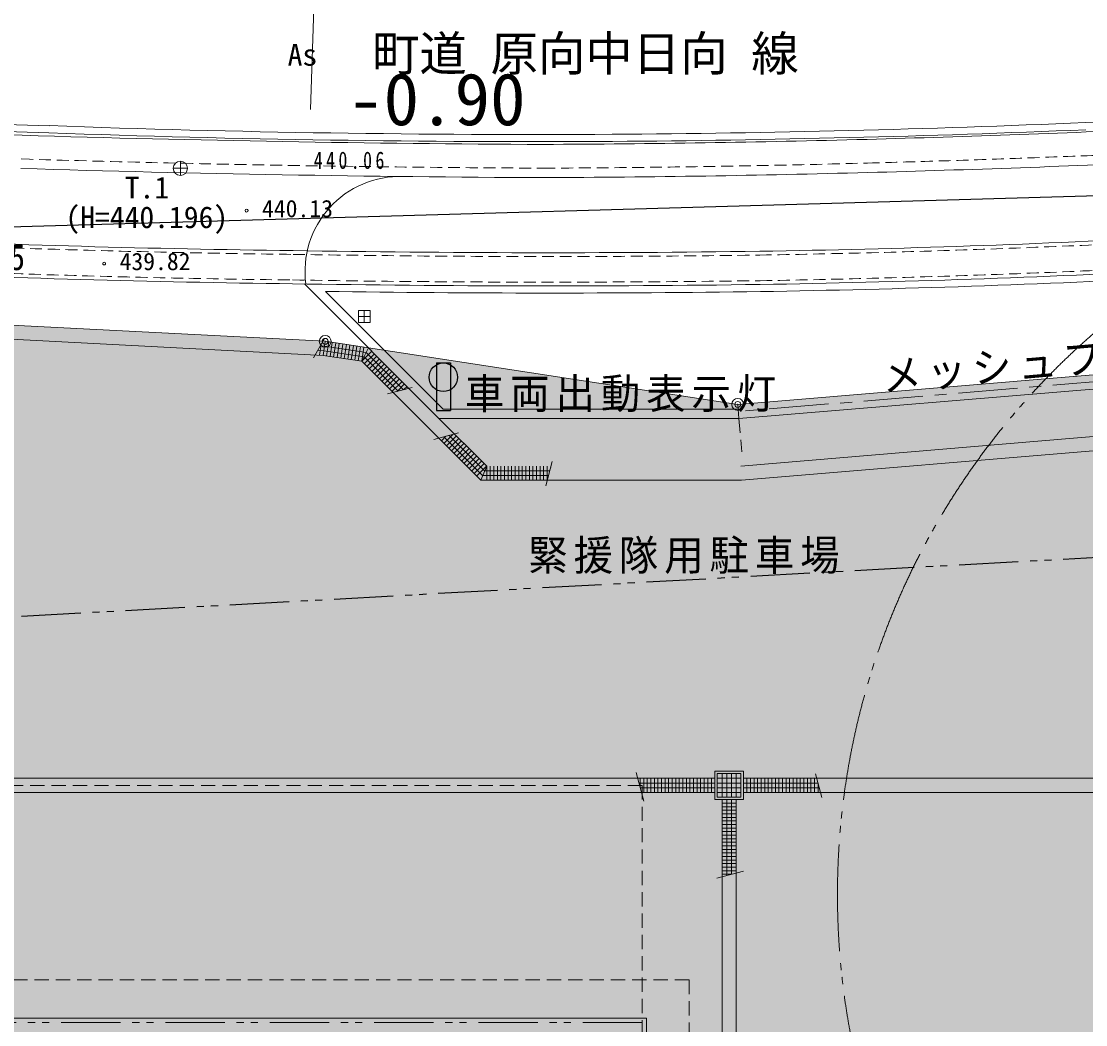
# Model space of a CAD drawing. Units: millimetres at full size; details may follow other scales. Extents: x -95576 to 124839, y -71355 to 87778.
# Drawn here: x -7365 to 15078, y 30714 to 51867 of the extents above; entities that cross this region are included whole.
import ezdxf
from ezdxf.enums import TextEntityAlignment as Align

# ---------------------------------------------------------------- set-up
doc = ezdxf.new("R2010")
doc.units = ezdxf.units.MM
doc.header["$LTSCALE"] = 250
doc.header["$PDMODE"] = 32
doc.header["$PDSIZE"] = 125
for name, pattern in [('CHAIN1', [8, 5, -1, 1, -1]), ('DASHED1', [1.8, 1.2, -0.6]), ('DOUBLE_CHAIN1', [8.8, 5, -1, 0.6, -0.6, 0.6, -1]), ('DOUBLE_CHAIN2', [12.8, 9, -1, 0.6, -0.6, 0.6, -1]), ('USER3', [1.5, 1, -0.5])]:
    doc.linetypes.add(name, pattern=pattern)
for name, color, linetype, lineweight in [('0-0_0-0___', 7, 'Continuous', 18), ('0-1_極細線', 7, 'Continuous', 13), ('0-2_細線', 7, 'Continuous', 13), ('0-3_中線', 7, 'Continuous', 13), ('0-4_太線', 7, 'Continuous', 13), ('0-6_0-6___', 7, 'Continuous', 13), ('0-C_S-BGD-HTXT', 5, 'Continuous', 13), ('1-8_ﾊｯﾁﾝｸﾞ', 1, 'Continuous', 18), ('6-3_中線', 3, 'Continuous', 25), ('6-D_文字', 7, 'Continuous', 9), ('6-E_寸法', 4, 'Continuous', 9), ('7-1_敷地外要素', 4, 'Continuous', 9), ('7-A', 4, 'CHAIN1', 9), ('9-C_排水管', 51, 'Continuous', 25), ('E-3', 3, 'Continuous', 25), ('E-A', 3, 'DOUBLE_CHAIN1', 25)]:
    doc.layers.add(name, color=color, linetype=linetype, lineweight=lineweight)
for name, color, linetype in [('7-D', 7, 'Continuous'), ('9-9_引出寸法', 81, 'Continuous'), ('A-C_排水管', 254, 'Continuous')]:
    doc.layers.add(name, color=color, linetype=linetype)
doc.styles.add('ＭＳ ゴシック', font='')
doc.styles.get('ＭＳ ゴシック').set_extended_font_data('MS Gothic')

msp = doc.modelspace()

# ---------------------------------------------------------------- linework, layer by layer
at = {"layer": '0-0_0-0___'}
msp.add_arc((616.9, 46595.7), 2000, 88.09688, 187.65884, dxfattribs=at)
at = {"layer": '0-2_細線'}
for p, q in [((-4160.3, 48767.3), (-3860.3, 48767.3)), ((-4010.3, 48617.3), (-4010.3, 48917.3))]:
    msp.add_line(p, q, dxfattribs=at)
msp.add_circle((-4010.3, 48767.3), 150, dxfattribs=at)
at = {"layer": '0-4_太線'}
msp.add_line((-10416.5, 49579.9), (-7346.6, 49464), dxfattribs=at)
for centre, radius, start, end in [((6267.9, 284698.5), 235132.8, 272.14595, 274.84232), ((236.4, 291766.4), 242351.3, 266.60879, 268.34033), ((236.4, 291766.4), 242201.3, 266.60861, 268.34046), ((3475.8, 330893.7), 281413.8, 267.9119, 270.32992), ((2954.4, 338582.8), 289106.2, 270.42443, 272.40229), ((1029.4, 399409.8), 350158.6, 271.54441, 272.59683), ((5487.6, 467669.8), 418402.7, 268.24174, 269.74751), ((3475.8, 330893.7), 281563.8, 267.91201, 270.32992), ((2371.3, 347176.5), 297908.1, 270.24473, 271.55717), ((2954.4, 338582.8), 289256.2, 270.42443, 272.40222), ((5487.6, 467669.8), 419102.7, 268.24174, 269.74793), ((1029.4, 399409.8), 350858.6, 271.54443, 272.59683), ((2371.3, 347176.5), 298608.1, 270.24415, 271.55716), ((1606.6, 318938.7), 271924.3, 267.438, 269.31707), ((4145.7, 295088.1), 248102.4, 270.93753, 272.98586), ((3768.9, 369274.7), 322286.3, 269.03934, 270.78872), ((1606.6, 318938.7), 272624.3, 267.43795, 269.31671), ((4145.7, 295088.1), 248802.4, 270.93732, 272.98586), ((3768.9, 369274.7), 322986.3, 269.03964, 270.78888)]:
    msp.add_arc(centre, radius, start, end, dxfattribs=at)
at = {"layer": '0-4_太線', "linetype": 'USER3'}
for centre, radius, start, end in [((5487.6, 467669.8), 418902.7, 268.24174, 269.74781), ((1029.4, 399409.8), 350658.6, 271.54442, 272.59683), ((2371.3, 347176.5), 298408.1, 270.24431, 271.55716), ((1606.6, 318938.7), 272004.3, 267.43799, 269.31703), ((4145.7, 295088.1), 248182.4, 270.9375, 272.98586), ((3768.9, 369274.7), 322366.3, 269.03937, 270.78874), ((4145.7, 295088.1), 248722.4, 270.93734, 272.98586), ((1606.6, 318938.7), 272544.3, 267.43796, 269.31675), ((3768.9, 369274.7), 322906.3, 269.03961, 270.78886)]:
    msp.add_arc(centre, radius, start, end, dxfattribs=at)
at = {"layer": '0-6_0-6___'}
for centre, start, end in [((-2614.8, 47875.6), 0, 180), ((-2614.8, 47875.6), 179.99898, 0.00102), ((-5618.2, 46761.2), 0, 180), ((-5618.2, 46761.2), 179.99898, 0.00102)]:
    msp.add_arc(centre, 30, start, end, dxfattribs=at)
at = {"layer": '0-C_S-BGD-HTXT'}
for p, q in [((-258.5, 45645.6), (-8.5, 45645.6)), ((-133.5, 45520.6), (-133.5, 45770.6))]:
    msp.add_line(p, q, dxfattribs=at)
msp.add_lwpolyline([(-258.5, 45520.6), (-8.5, 45520.6), (-8.5, 45770.6), (-258.5, 45770.6)], close=True, dxfattribs=at)
at = {"layer": '0-C_S-BGD-HTXT', "color": 6}
for centre in [(-957.5, 45120.4), (7741.4, 43790.4)]:
    msp.add_circle(centre, 125, dxfattribs=at)
for p in [(-957.5, 45120.4), (7741.4, 43790.4)]:
    msp.add_point(p, dxfattribs=at)
at = {"layer": '1-8_ﾊｯﾁﾝｸﾞ'}
for p, q in [((-957.5, 45120.4), (-21380.1, 46177.6)), ((7741.4, 43790.4), (-957.5, 45120.4)), ((19600.1, 44780.9), (7741.4, 43790.4))]:
    msp.add_line(p, q, dxfattribs=at)
at = {"layer": '6-3_中線'}
msp.add_circle((1534.7, 44363.8), 300, dxfattribs=at)
at = {"layer": '6-D_文字', "lineweight": 18}
for p, q in [((1447.6, 43489.3), (-1392.7, 46329.6)), ((1530.5, 43689.3), (-952.9, 46172.7)), ((19635.1, 44482.8), (7766.4, 43491.4)), ((7741.4, 43790.4), (7766.4, 43491.4)), ((7766.4, 43691.4), (1528.3, 43691.4)), ((7766.4, 43491.4), (1447.6, 43491.4)), ((2447.6, 42489.3), (1447.6, 43489.3)), ((19718.4, 43486.2), (7808.1, 42491.4)), ((5814.8, 30849.4), (-32365.2, 30849.4)), ((5814.8, 30849.4), (5814.8, -12830.6))]:
    msp.add_line(p, q, dxfattribs=at)
at = {"layer": '6-D_文字', "color": 3, "lineweight": 25}
for p, q in [((1387.6, 44663.8), (1687.6, 44663.8)), ((1387.6, 44663.8), (1387.6, 43663.8)), ((1687.6, 44663.8), (1687.6, 43663.8)), ((1387.6, 43663.8), (1687.6, 43663.8))]:
    msp.add_line(p, q, dxfattribs=at)
at = {"layer": '6-D_文字', "color": 4, "linetype": 'DASHED1'}
for p, q in [((7766.4, 43491.4), (7824.7, 42793.9)), ((5724.8, 35759.4), (5724.8, 25259.4)), ((6714.8, 31659.4), (-33175.2, 31659.4)), ((6714.8, 31659.4), (6714.8, -13640.6))]:
    msp.add_line(p, q, dxfattribs=at)
at = {"layer": '6-D_文字', "color": 4, "linetype": 'DOUBLE_CHAIN1'}
msp.add_line((5724.8, 30759.4), (-32275.2, 30759.4), dxfattribs=at)
at = {"layer": '6-D_文字', "linetype": 'DOUBLE_CHAIN1', "lineweight": 18}
msp.add_line((5724.8, 30759.4), (5724.8, 25759.4), dxfattribs=at)
at = {"layer": '6-D_文字', "color": 4, "linetype": 'DASHED1'}
msp.add_lwpolyline([(5724.8, 35759.4), (-32275.2, 35759.4), (-32275.2, 30759.4)], dxfattribs=at)
at = {"layer": '6-D_文字', "color": 4, "linetype": 'DOUBLE_CHAIN2'}
msp.add_circle((25500.8, 33456.4), 15656.9, dxfattribs=at)
at = {"layer": '6-D_文字', "color": 4}
for centre, radius, start, end in [((4145.7, 295088.1), 248952.4, 270.93732, 272.98586), ((3768.9, 369274.7), 323136.3, 269.16275, 270.78888)]:
    msp.add_arc(centre, radius, start, end, dxfattribs=at)
at = {"layer": '6-E_寸法'}
msp.add_line((-1180.1, 52727.1), (-1270.5, 50005.3), dxfattribs=at)
at = {"layer": '7-1_敷地外要素'}
for p, q in [((-1002.6, 44822.3), (-21395.6, 45878)), ((-969.8, 45177.3), (-1205.5, 44769)), ((-956.5, 45120.2), (-1001.8, 44823.7)), ((-987.8, 44921.7), (-1113.6, 44928.2)), ((-1043.1, 45050.4), (-1077.3, 44826.2)), ((-967.6, 45020.8), (-1057.5, 45025.4)), ((-138.8, 44792.9), (-987.7, 44922.7)), ((-91.3, 44886.8), (-972.6, 45021.5)), ((-882.4, 45108.9), (-927.7, 44812.3)), ((-808.2, 45097.6), (-853.6, 44801)), ((-734.1, 45086.2), (-779.4, 44789.7)), ((-659.9, 45074.9), (-705.3, 44778.3)), ((-585.8, 45063.5), (-631.2, 44767)), ((-511.7, 45052.2), (-557, 44755.7)), ((-437.5, 45040.9), (-482.9, 44744.3)), ((-363.4, 45029.5), (-408.7, 44733)), ((-289.3, 45018.2), (-334.6, 44721.7)), ((-215.1, 45006.9), (-260.5, 44710.3)), ((25.8, 44911.1), (-186.3, 44699)), ((-186.3, 44699), (-1002.8, 44823.8)), ((2321.2, 42191.4), (-186.3, 44699)), ((583.4, 44070.6), (-138.8, 44792.9)), ((78.8, 44858.1), (-133.3, 44645.9)), ((695, 44100.5), (-91.3, 44886.8)), ((131.9, 44805), (-80.3, 44592.9)), ((184.9, 44752), (-27.2, 44539.9)), ((237.9, 44699), (25.8, 44486.8)), ((291, 44645.9), (78.8, 44433.8)), ((344, 44592.9), (131.9, 44380.8)), ((397, 44539.9), (184.9, 44327.8)), ((450.1, 44486.8), (237.9, 44274.7)), ((503.1, 44433.8), (291, 44221.7)), ((556.1, 44380.8), (344, 44168.7)), ((609.2, 44327.8), (397, 44115.6)), ((662.2, 44274.7), (450.1, 44062.6)), ((715.2, 44221.7), (557.2, 44063.6)), ((875.9, 44149), (357.7, 44010.2)), ((768.3, 44168.7), (702, 44102.4)), ((1853.3, 43188.6), (1335.1, 43049.7)), ((1589, 43117.7), (1492, 43020.7)), ((1733.9, 43156.6), (1545, 42967.7)), ((2362.6, 42291.4), (1547.5, 43106.6)), ((1810.2, 43126.8), (1598, 42914.6)), ((2404.1, 42391.4), (1659, 43136.5)), ((19786.7, 43190.9), (7820.6, 42191.4)), ((1863.2, 43073.7), (1651.1, 42861.6)), ((1916.2, 43020.7), (1704.1, 42808.6)), ((1969.3, 42967.7), (1757.1, 42755.5)), ((2022.3, 42914.6), (1810.2, 42702.5)), ((2075.3, 42861.6), (1863.2, 42649.5)), ((2128.4, 42808.6), (1916.2, 42596.4)), ((2181.4, 42755.5), (1969.3, 42543.4)), ((2234.4, 42702.5), (2022.3, 42490.4)), ((2287.5, 42649.5), (2075.3, 42437.3)), ((2340.5, 42596.4), (2128.4, 42384.3)), ((2393.5, 42543.4), (2181.4, 42331.3)), ((2446.6, 42490.4), (2234.4, 42278.2)), ((2447.6, 42491.4), (2321.2, 42191.4)), ((2447.6, 42489.3), (2447.6, 42191.4)), ((2522.6, 42489.3), (2522.6, 42191.4)), ((2597.6, 42489.3), (2597.6, 42191.4)), ((2672.6, 42489.3), (2672.6, 42191.4)), ((2747.6, 42489.3), (2747.6, 42191.4)), ((2822.6, 42489.3), (2822.6, 42191.4)), ((2897.6, 42489.3), (2897.6, 42191.4)), ((2972.6, 42489.3), (2972.6, 42191.4)), ((3047.6, 42489.3), (3047.6, 42191.4)), ((3122.6, 42489.3), (3122.6, 42191.4)), ((3197.6, 42489.3), (3197.6, 42191.4)), ((3272.6, 42489.3), (3272.6, 42191.4)), ((3347.6, 42489.3), (3347.6, 42191.4)), ((3422.6, 42489.3), (3422.6, 42191.4)), ((3497.6, 42489.3), (3497.6, 42191.4)), ((3572.6, 42489.3), (3572.6, 42191.4)), ((3647.6, 42489.3), (3647.6, 42191.4)), ((3831.3, 42588.8), (3693.7, 42075.3)), ((3722.6, 42489.3), (3722.6, 42191.4)), ((3797.6, 42489.3), (3797.6, 42463.1)), ((3751.6, 42291.4), (2362.6, 42291.4)), ((3778.4, 42391.4), (2404.1, 42391.4)), ((7820.6, 42191.4), (2321.2, 42191.4)), ((5598.9, 36028.9), (5759.4, 35430)), ((7859.5, 36059.4), (7259.5, 36059.4)), ((7259.5, 35459.4), (7259.5, 36059.4)), ((7809.5, 36009.4), (7309.5, 36009.4)), ((7409.5, 35509.4), (7409.5, 36009.4)), ((7509.5, 35509.4), (7509.5, 36009.4)), ((7609.5, 35509.4), (7609.5, 36009.4)), ((7709.5, 35509.4), (7709.5, 36009.4)), ((7809.5, 35509.4), (7809.5, 36009.4)), ((7859.5, 35459.4), (7859.5, 36059.4)), ((9381.4, 36000.8), (9514.3, 35504.5)), ((7259.5, 35909.4), (-33326.5, 35909.4)), ((7259.5, 35809.4), (5657.7, 35809.4)), ((5684.5, 35714.6), (5684.5, 35909.4)), ((7259.5, 35709.4), (5684.5, 35709.4)), ((5759.5, 35609.4), (5759.5, 35909.4)), ((5834.5, 35609.4), (5834.5, 35909.4)), ((5909.5, 35609.4), (5909.5, 35909.4)), ((5984.5, 35609.4), (5984.5, 35909.4)), ((6059.5, 35609.4), (6059.5, 35909.4)), ((6134.5, 35609.4), (6134.5, 35909.4)), ((6209.5, 35609.4), (6209.5, 35909.4)), ((6284.5, 35609.4), (6284.5, 35909.4)), ((6359.5, 35609.4), (6359.5, 35909.4)), ((6434.5, 35609.4), (6434.5, 35909.4)), ((6509.5, 35609.4), (6509.5, 35909.4)), ((6584.5, 35609.4), (6584.5, 35909.4)), ((6659.5, 35609.4), (6659.5, 35909.4)), ((6734.5, 35609.4), (6734.5, 35909.4)), ((6809.5, 35609.4), (6809.5, 35909.4)), ((6884.5, 35609.4), (6884.5, 35909.4)), ((6959.5, 35609.4), (6959.5, 35909.4)), ((7034.5, 35609.4), (7034.5, 35909.4)), ((7109.5, 35609.4), (7109.5, 35909.4)), ((7184.5, 35609.4), (7184.5, 35909.4)), ((7259.5, 35609.4), (7259.5, 35909.4)), ((7809.5, 35909.4), (7309.5, 35909.4)), ((7809.5, 35809.4), (7309.5, 35809.4)), ((7809.5, 35709.4), (7309.5, 35709.4)), ((19786.8, 35909.4), (7859.5, 35909.4)), ((7859.5, 35909.4), (7859.5, 35609.4)), ((9432.7, 35809.4), (7859.5, 35809.4)), ((9459.4, 35709.4), (7859.5, 35709.4)), ((7934.5, 35909.4), (7934.5, 35609.4)), ((8009.5, 35909.4), (8009.5, 35609.4)), ((8084.5, 35909.4), (8084.5, 35609.4)), ((8159.5, 35909.4), (8159.5, 35609.4)), ((8234.5, 35909.4), (8234.5, 35609.4)), ((8309.5, 35909.4), (8309.5, 35609.4)), ((8384.5, 35909.4), (8384.5, 35609.4)), ((8459.5, 35909.4), (8459.5, 35609.4)), ((8534.5, 35909.4), (8534.5, 35609.4)), ((8609.5, 35909.4), (8609.5, 35609.4)), ((8684.5, 35909.4), (8684.5, 35609.4)), ((8759.5, 35909.4), (8759.5, 35609.4)), ((8834.5, 35909.4), (8834.5, 35609.4)), ((8909.5, 35909.4), (8909.5, 35609.4)), ((8984.5, 35909.4), (8984.5, 35609.4)), ((9059.5, 35909.4), (9059.5, 35609.4)), ((9134.5, 35909.4), (9134.5, 35609.4)), ((9209.5, 35909.4), (9209.5, 35609.4)), ((9284.5, 35909.4), (9284.5, 35609.4)), ((9359.5, 35909.4), (9359.5, 35609.4)), ((9434.5, 35804.2), (9434.5, 35609.4)), ((7259.5, 35609.4), (-33026.5, 35609.4)), ((7809.5, 35609.4), (7309.5, 35609.4)), ((19441.7, 35609.4), (7859.5, 35609.4)), ((7859.5, 35459.4), (7259.5, 35459.4)), ((7409.5, 25259.4), (7409.5, 35459.4)), ((7709.5, 35459.4), (7409.5, 35459.4)), ((7709.5, 35384.4), (7409.5, 35384.4)), ((7709.5, 35309.4), (7409.5, 35309.4)), ((7509.5, 33857.9), (7509.5, 35459.4)), ((7609.5, 33884.7), (7609.5, 35459.4)), ((7709.5, 25259.4), (7709.5, 35459.4)), ((7709.5, 35234.4), (7409.5, 35234.4)), ((7709.5, 35159.4), (7409.5, 35159.4)), ((7709.5, 35084.4), (7409.5, 35084.4)), ((7709.5, 35009.4), (7409.5, 35009.4)), ((7709.5, 34934.4), (7409.5, 34934.4)), ((7709.5, 34859.4), (7409.5, 34859.4)), ((7709.5, 34784.4), (7409.5, 34784.4)), ((7709.5, 34709.4), (7409.5, 34709.4)), ((7709.5, 34634.4), (7409.5, 34634.4)), ((7709.5, 34559.4), (7409.5, 34559.4)), ((7709.5, 34484.4), (7409.5, 34484.4)), ((7709.5, 34409.4), (7409.5, 34409.4)), ((7709.5, 34334.4), (7409.5, 34334.4)), ((7709.5, 34259.4), (7409.5, 34259.4)), ((7709.5, 34184.4), (7409.5, 34184.4)), ((7303.2, 33802.6), (7859.9, 33951.8)), ((7709.5, 34109.4), (7409.5, 34109.4)), ((7709.5, 34034.4), (7409.5, 34034.4)), ((7709.5, 33959.4), (7409.5, 33959.4)), ((7604.3, 33884.4), (7409.5, 33884.4))]:
    msp.add_line(p, q, dxfattribs=at)
for points in [[(-141, 44995.5), (-186.3, 44699), (-43.7, 44980.7)], [(7809.5, 35509.4), (7309.5, 35509.4), (7309.5, 36009.4)]]:
    msp.add_lwpolyline(points, dxfattribs=at)
at = {"layer": '7-A'}
msp.add_line((19617.6, 44631.8), (7753.9, 43640.9), dxfattribs=at)
at = {"layer": '9-9_引出寸法', "color": 51}
msp.add_solid([(2445.5, 42491.4), (2316.2, 42491.4), (-43.7, 44980.7), (-196.3, 45004)], dxfattribs=at)
at = {"layer": '9-C_排水管'}
for points in [[(-21380.1, 46177.6), (-32365.2, 30849.4), (-16492.5, 45924.6), (-957.5, 45120.4)], [(-32365.2, 30849.4), (5814.8, 30849.4), (-957.5, 45120.4), (-196.3, 45004)], [(5814.8, 30849.4), (2316.2, 42491.4), (-196.3, 45004)], [(25026.3, 40099.2), (16818.8, 43244.1), (7808.1, 42491.4)], [(25026.3, 40099.2), (7808.1, 42491.4), (2316.2, 42491.4)], [(25026.3, 40099.2), (2316.2, 42491.4), (5814.8, 30849.4)], [(5814.8, 30849.4), (18988.6, 34850.8), (25026.3, 40099.2)], [(5814.8, -12830.6), (24237.1, 28813.1), (18988.6, 34850.8)], [(18988.6, 34850.8), (5814.8, 30849.4), (6714.8, 1259.4)], [(6724.8, -2740.6), (5814.8, -12830.6), (18988.6, 34850.8)], [(18988.6, 34850.8), (6714.8, 1259.4), (6724.8, -2740.6)], [(5814.8, 30849.4), (5814.8, 1259.4), (6714.8, 1259.4)]]:
    msp.add_solid(points, dxfattribs=at)
at = {"layer": '9-C_排水管', "color": 7}
for points in [[(290.1, 44929.6), (-43.7, 44980.7), (1447.6, 43491.4)], [(1447.6, 43491.4), (1528.3, 43691.4), (290.1, 44929.6)], [(7741.4, 43790.4), (7749.7, 43691.4), (19600.1, 44780.9)], [(19702.3, 44492.9), (19600.1, 44780.9), (7749.7, 43691.4)], [(7749.7, 43691.4), (7766.4, 43491.4), (19702.3, 44492.9)], [(7766.4, 43491.4), (19635.1, 44482.8), (19702.3, 44492.9)], [(7749.7, 43691.4), (1399.1, 43691.4), (7766.4, 43491.4)], [(1447.6, 43491.4), (7766.4, 43491.4), (1528.3, 43691.4)]]:
    msp.add_solid(points, dxfattribs=at)
at = {"layer": '9-C_排水管', "color": 81}
for points in [[(290.1, 44929.6), (1537.6, 43691.4), (7741.4, 43790.4), (7766.4, 43691.4)], [(7766.4, 43491.4), (19721.2, 43484.4), (27738.9, 44698)], [(27738.9, 44698), (19702.3, 44492.9), (7766.4, 43491.4)], [(7808.1, 42491.4), (2447.6, 42489.3), (7766.4, 43491.4), (1447.6, 43491.4)], [(7766.4, 43491.4), (7808.1, 42491.4), (16818.8, 43244.1)], [(7766.4, 43491.4), (16818.8, 43244.1), (19721.2, 43484.4)]]:
    msp.add_solid(points, dxfattribs=at)
at = {"layer": 'A-C_排水管'}
for points in [[(5814.8, -2740.6), (5814.8, 30849.4), (-32365.2, 30849.4)], [(5814.8, -2740.6), (-32365.2, 30849.4), (-27268.3, -12830.6)]]:
    msp.add_solid(points, dxfattribs=at)
at = {"layer": 'E-3'}
msp.add_line((-19311.1, 47195.3), (19980.7, 48329.4), dxfattribs=at)
at = {"layer": 'E-A'}
msp.add_line((-44705.4, 37281.8), (55240.1, 42755.4), dxfattribs=at)

# ---------------------------------------------------------------- texts
at = {"layer": '0-1_極細線', "style": 'ＭＳ ゴシック'}
for s, height, p in [('町道 原向中日向 線', 733.1, (29.6, 50602.1)), ('As', 458.2, (-1749.1, 50794.9))]:
    msp.add_text(s, height=height, dxfattribs=at).set_placement(p, align=Align.BOTTOM_LEFT)
at = {"layer": '0-3_中線', "style": 'ＭＳ ゴシック'}
for s, p in [('T.1', (-5183.4, 47994.4)), ('(H=440.196)', (-6433.4, 47369.4))]:
    msp.add_text(s, height=458.2, dxfattribs=at).set_placement(p, align=Align.BOTTOM_LEFT)
at = {"layer": '0-6_0-6___', "style": 'ＭＳ ゴシック'}
for s, p in [('440.13', (-2289.8, 47625.6)), ('439.82', (-5293.2, 46511.2))]:
    msp.add_text(s, height=366.6, dxfattribs=at).set_placement(p, align=Align.BOTTOM_LEFT)
at = {"layer": '6-D_文字', "color": 1, "style": 'ＭＳ ゴシック'}
msp.add_text('-0.90', height=1100, dxfattribs=at).set_placement((-474.3, 49345.1), align=Align.BOTTOM_LEFT)
at = {"layer": '6-D_文字', "color": 4, "insert": (-1197.9, 48749.5), "char_height": 366.6, "attachment_point": 7, "style": 'ＭＳ ゴシック'}
msp.add_mtext('\\T1.39;\\W0.75;440.06', dxfattribs=at)
at = {"layer": '6-D_文字', "attachment_point": 7, "style": 'ＭＳ ゴシック'}
for s, insert, char_height in [('\\T1.24;\\W0.85;440.435', (-9971.8, 46613.4), 549.9), ('\\T1.15;\\W0.95;車両出動表示灯', (1987.1, 43625.2), 641.5), ('\\T1.15;\\W0.95;緊援隊用駐車場', (3323.2, 40216.5), 641.5)]:
    msp.add_mtext(s, dxfattribs=dict(at, insert=insert, char_height=char_height))
at = {"layer": '7-D', "insert": (10815.1, 43995.8), "char_height": 641.5, "attachment_point": 7, "rotation": 5, "style": 'ＭＳ ゴシック'}
msp.add_mtext('\\T1.15;\\W0.95;メッシュフェンス', dxfattribs=at)

doc.saveas('drawing.dxf')
